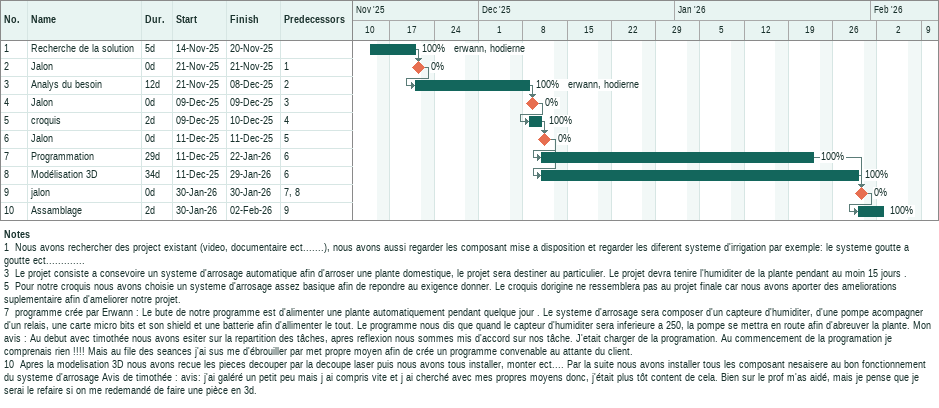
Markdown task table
| ID | Task | Duration | Start | Finish | Predecessors | Resources | % complete |
|---|---|---|---|---|---|---|---|
| 1 | Recherche de la solution | 5d | 2025-11-14 | 2025-11-20 |  | erwann, hodierne | 100 |
| 2 | Jalon | 0d | 2025-11-21 | 2025-11-21 | 1 |  | 0 |
| 3 | Analys du besoin | 12d | 2025-11-21 | 2025-12-08 | 2 | erwann, hodierne | 100 |
| 4 | Jalon | 0d | 2025-12-09 | 2025-12-09 | 3 |  | 0 |
| 5 | croquis | 2d | 2025-12-09 | 2025-12-10 | 4 |  | 100 |
| 6 | Jalon | 0d | 2025-12-11 | 2025-12-11 | 5 |  | 0 |
| 7 | Programmation | 29d | 2025-12-11 | 2026-01-22 | 6 |  | 100 |
| 8 | Modélisation 3D | 34d | 2025-12-11 | 2026-01-29 | 6 |  | 100 |
| 9 | jalon | 0d | 2026-01-30 | 2026-01-30 | 7, 8 |  | 0 |
| 10 | Assamblage | 2d | 2026-01-30 | 2026-02-02 | 9 |  | 100 |

Notes
- 1: Nous avons rechercher des project existant (video, documentaire ect.......), nous avons aussi regarder les composant mise a disposition et regarder les diferent systeme d'irrigation par exemple: le systeme goutte a goutte ect.............
- 3: Le projet consiste a consevoire un systeme d'arrosage automatique afin d'arroser une plante domestique, le projet sera destiner au particulier. Le projet devra tenire l'humiditer de la plante pendant au moin 15 jours .
- 5: Pour notre croquis nous avons choisie un systeme d'arrosage assez basique afin de repondre au exigence donner. Le croquis dorigine ne ressemblera pas au projet finale car nous avons aporter des ameliorations suplementaire afin d'ameliorer notre projet.
- 7: programme crée par Erwann : Le bute de notre programme est d'alimenter une plante automatiquement pendant quelque jour . Le systeme d'arrosage sera composer d'un capteure d'humiditer, d'une pompe acompagner d'un relais, une carte micro bits et son shield et une batterie afin d'allimenter le tout. Le programme nous dis que quand le capteur d'humiditer sera inferieure a 250, la pompe se mettra en route afin d'abreuver la plante. Mon avis : Au debut avec timothée nous avons esiter sur la repartition des tâches, apres reflexion nous sommes mis d'accord sur nos tâche. J'etait charger de la programation. Au commencement de la programation je comprenais rien !!!! Mais au file des seances j'ai sus me d'ébrouiller par met propre moyen afin de crée un programme convenable au attante du client.
- 10: Apres la modelisation 3D nous avons recue les pieces decouper par la decoupe laser puis nous avons tous installer, monter ect.... Par la suite nous avons installer tous les composant nesaisere au bon fonctionnement du systeme d'arrosage Avis de timothée : avis: j'ai galéré un petit peu mais j ai compris vite et j ai cherché avec mes propres moyens donc, j'était plus tôt content de cela. Bien sur le prof m'as aidé, mais je pense que je serai le refaire si on me redemandé de faire une pièce en 3d.
